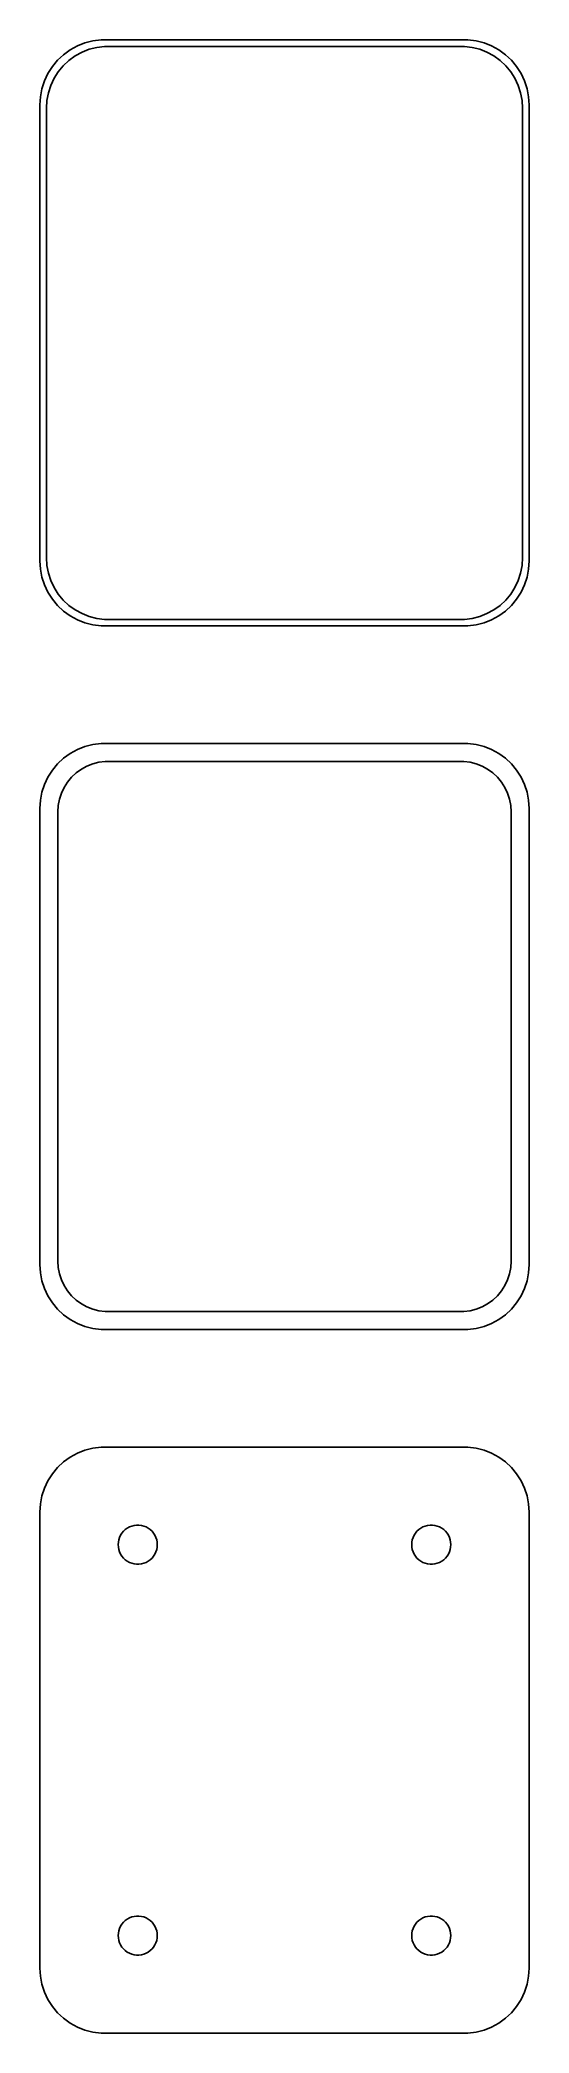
# Model space of a CAD drawing. Header units: metres. Extents: x -19 to 19, y 86 to 238.
import ezdxf

# ---------------------------------------------------------------- set-up
doc = ezdxf.new("R2010")
doc.units = ezdxf.units.M

msp = doc.modelspace()

# ---------------------------------------------------------------- linework, layer by layer
for p, q in [((-16.9371, 237.353), (-17.3948, 236.923)), ((-16.4291, 237.722), (-16.9371, 237.353)), ((-16.5278, 236.91), (-16.0452, 237.261)), ((-15.8789, 238.024), (-16.4291, 237.722)), ((-16.0452, 237.261), (-15.5224, 237.548)), ((-15.2951, 238.255), (-15.8789, 238.024)), ((-15.5224, 237.548), (-14.9678, 237.768)), ((-14.6869, 238.411), (-15.2951, 238.255)), ((-14.9678, 237.768), (-14.3901, 237.916)), ((-14.0639, 238.49), (-14.6869, 238.411)), ((-14.3901, 237.916), (-13.7982, 237.991)), ((14.0639, 238.49), (-14.0639, 238.49)), ((-13.7982, 237.991), (13.7982, 237.991)), ((13.7982, 237.991), (14.3901, 237.916)), ((14.6869, 238.411), (14.0639, 238.49)), ((14.3901, 237.916), (14.9678, 237.768)), ((15.2951, 238.255), (14.6869, 238.411)), ((14.9678, 237.768), (15.5224, 237.548)), ((15.8789, 238.024), (15.2951, 238.255)), ((15.5224, 237.548), (16.0452, 237.261)), ((16.4291, 237.722), (15.8789, 238.024)), ((16.0452, 237.261), (16.5278, 236.91)), ((16.9371, 237.353), (16.4291, 237.722)), ((17.3948, 236.923), (16.9371, 237.353)), ((-18.1315, 235.909), (-18.3989, 235.341)), ((-17.7951, 236.439), (-18.1315, 235.909)), ((-17.3948, 236.923), (-17.7951, 236.439)), ((-17.6624, 235.538), (-17.3428, 236.042)), ((-17.3428, 236.042), (-16.9626, 236.502)), ((-16.9626, 236.502), (-16.5278, 236.91)), ((16.5278, 236.91), (16.9626, 236.502)), ((16.9626, 236.502), (17.3428, 236.042)), ((17.3428, 236.042), (17.6624, 235.538)), ((17.7951, 236.439), (17.3948, 236.923)), ((18.1315, 235.909), (17.7951, 236.439)), ((18.3989, 235.341), (18.1315, 235.909)), ((-18.7106, 234.127), (-18.75, 233.5)), ((-18.5929, 234.743), (-18.7106, 234.127)), ((-18.3989, 235.341), (-18.5929, 234.743)), ((-18.2125, 233.845), (-18.1008, 234.431)), ((-18.1008, 234.431), (-17.9164, 234.999)), ((-17.9164, 234.999), (-17.6624, 235.538)), ((17.6624, 235.538), (17.9164, 234.999)), ((17.9164, 234.999), (18.1008, 234.431)), ((18.1008, 234.431), (18.2125, 233.845)), ((18.5929, 234.743), (18.3989, 235.341)), ((18.7106, 234.127), (18.5929, 234.743)), ((18.75, 233.5), (18.7106, 234.127)), ((-18.75, 233.5), (-18.75, 198.5)), ((-18.25, 233.25), (-18.2125, 233.845)), ((-18.25, 198.75), (-18.25, 233.25)), ((18.2125, 233.845), (18.25, 233.25)), ((18.25, 233.25), (18.25, 198.75)), ((18.75, 198.5), (18.75, 233.5)), ((-18.75, 198.5), (-18.7106, 197.873)), ((-18.7106, 197.873), (-18.5929, 197.257)), ((-18.2125, 198.155), (-18.25, 198.75)), ((-18.1008, 197.569), (-18.2125, 198.155)), ((-17.9164, 197.001), (-18.1008, 197.569)), ((18.1008, 197.569), (17.9164, 197.001)), ((18.2125, 198.155), (18.1008, 197.569)), ((18.25, 198.75), (18.2125, 198.155)), ((18.5929, 197.257), (18.7106, 197.873)), ((18.7106, 197.873), (18.75, 198.5)), ((-18.5929, 197.257), (-18.3989, 196.659)), ((-18.3989, 196.659), (-18.1315, 196.091)), ((-18.1315, 196.091), (-17.7951, 195.561)), ((-17.6624, 196.462), (-17.9164, 197.001)), ((-17.3428, 195.958), (-17.6624, 196.462)), ((-16.9626, 195.498), (-17.3428, 195.958)), ((17.3428, 195.958), (16.9626, 195.498)), ((17.6624, 196.462), (17.3428, 195.958)), ((17.9164, 197.001), (17.6624, 196.462)), ((17.7951, 195.561), (18.1315, 196.091)), ((18.1315, 196.091), (18.3989, 196.659)), ((18.3989, 196.659), (18.5929, 197.257)), ((-17.7951, 195.561), (-17.3948, 195.077)), ((-17.3948, 195.077), (-16.9371, 194.647)), ((-16.5278, 195.09), (-16.9626, 195.498)), ((-16.9371, 194.647), (-16.4291, 194.278)), ((-16.0452, 194.739), (-16.5278, 195.09)), ((-15.5224, 194.452), (-16.0452, 194.739)), ((-14.9678, 194.232), (-15.5224, 194.452)), ((15.5224, 194.452), (14.9678, 194.232)), ((16.0452, 194.739), (15.5224, 194.452)), ((16.5278, 195.09), (16.0452, 194.739)), ((16.4291, 194.278), (16.9371, 194.647)), ((16.9626, 195.498), (16.5278, 195.09)), ((16.9371, 194.647), (17.3948, 195.077)), ((17.3948, 195.077), (17.7951, 195.561)), ((-16.4291, 194.278), (-15.8789, 193.976)), ((-15.8789, 193.976), (-15.2951, 193.745)), ((-15.2951, 193.745), (-14.6869, 193.589)), ((-14.3901, 194.084), (-14.9678, 194.232)), ((-14.6869, 193.589), (-14.0639, 193.51)), ((-13.7982, 194.009), (-14.3901, 194.084)), ((-14.0639, 193.51), (14.0639, 193.51)), ((13.7982, 194.009), (-13.7982, 194.009)), ((14.3901, 194.084), (13.7982, 194.009)), ((14.0639, 193.51), (14.6869, 193.589)), ((14.9678, 194.232), (14.3901, 194.084)), ((14.6869, 193.589), (15.2951, 193.745)), ((15.2951, 193.745), (15.8789, 193.976)), ((15.8789, 193.976), (16.4291, 194.278)), ((-16.4291, 183.722), (-16.9371, 183.353)), ((-15.8789, 184.024), (-16.4291, 183.722)), ((-15.2951, 184.255), (-15.8789, 184.024)), ((-14.6869, 184.411), (-15.2951, 184.255)), ((-14.0639, 184.49), (-14.6869, 184.411)), ((14.0639, 184.49), (-14.0639, 184.49)), ((14.6869, 184.411), (14.0639, 184.49)), ((15.2951, 184.255), (14.6869, 184.411)), ((15.8789, 184.024), (15.2951, 184.255)), ((16.4291, 183.722), (15.8789, 184.024)), ((16.9371, 183.353), (16.4291, 183.722)), ((-17.7951, 182.439), (-18.1315, 181.909)), ((-17.3948, 182.923), (-17.7951, 182.439)), ((-16.9371, 183.353), (-17.3948, 182.923)), ((-16.3207, 181.899), (-15.9665, 182.231)), ((-15.9665, 182.231), (-15.5734, 182.517)), ((-15.5734, 182.517), (-15.1475, 182.751)), ((-15.1475, 182.751), (-14.6957, 182.93)), ((-14.6957, 182.93), (-14.2251, 183.051)), ((-14.2251, 183.051), (-13.743, 183.112)), ((-13.743, 183.112), (13.743, 183.112)), ((13.743, 183.112), (14.2251, 183.051)), ((14.2251, 183.051), (14.6957, 182.93)), ((14.6957, 182.93), (15.1475, 182.751)), ((15.1475, 182.751), (15.5734, 182.517)), ((15.5734, 182.517), (15.9665, 182.231)), ((15.9665, 182.231), (16.3207, 181.899)), ((17.3948, 182.923), (16.9371, 183.353)), ((17.7951, 182.439), (17.3948, 182.923)), ((18.1315, 181.909), (17.7951, 182.439)), ((-18.5929, 180.743), (-18.7106, 180.127)), ((-18.3989, 181.341), (-18.5929, 180.743)), ((-18.1315, 181.909), (-18.3989, 181.341)), ((-17.2479, 180.212), (-17.0977, 180.674)), ((-17.0977, 180.674), (-16.8908, 181.114)), ((-16.8908, 181.114), (-16.6305, 181.524)), ((-16.6305, 181.524), (-16.3207, 181.899)), ((16.3207, 181.899), (16.6305, 181.524)), ((16.6305, 181.524), (16.8908, 181.114)), ((16.8908, 181.114), (17.0977, 180.674)), ((17.0977, 180.674), (17.2479, 180.212)), ((18.3989, 181.341), (18.1315, 181.909)), ((18.5929, 180.743), (18.3989, 181.341)), ((18.7106, 180.127), (18.5929, 180.743)), ((-18.7106, 180.127), (-18.75, 179.5)), ((-18.75, 179.5), (-18.75, 144.5)), ((-17.3695, 179.25), (-17.339, 179.735)), ((-17.3695, 144.75), (-17.3695, 179.25)), ((-17.339, 179.735), (-17.2479, 180.212)), ((17.2479, 180.212), (17.339, 179.735)), ((17.339, 179.735), (17.3695, 179.25)), ((17.3695, 179.25), (17.3695, 144.75)), ((18.75, 179.5), (18.7106, 180.127)), ((18.75, 144.5), (18.75, 179.5)), ((-18.75, 144.5), (-18.7106, 143.873)), ((-18.7106, 143.873), (-18.5929, 143.257)), ((-17.339, 144.265), (-17.3695, 144.75)), ((-17.2479, 143.788), (-17.339, 144.265)), ((17.339, 144.265), (17.2479, 143.788)), ((17.3695, 144.75), (17.339, 144.265)), ((18.5929, 143.257), (18.7106, 143.873)), ((18.7106, 143.873), (18.75, 144.5)), ((-18.5929, 143.257), (-18.3989, 142.659)), ((-18.3989, 142.659), (-18.1315, 142.091)), ((-17.0977, 143.326), (-17.2479, 143.788)), ((-16.8908, 142.886), (-17.0977, 143.326)), ((-16.6305, 142.476), (-16.8908, 142.886)), ((-16.3207, 142.101), (-16.6305, 142.476)), ((16.6305, 142.476), (16.3207, 142.101)), ((16.8908, 142.886), (16.6305, 142.476)), ((17.0977, 143.326), (16.8908, 142.886)), ((17.2479, 143.788), (17.0977, 143.326)), ((18.1315, 142.091), (18.3989, 142.659)), ((18.3989, 142.659), (18.5929, 143.257)), ((-18.1315, 142.091), (-17.7951, 141.561)), ((-17.7951, 141.561), (-17.3948, 141.077)), ((-17.3948, 141.077), (-16.9371, 140.647)), ((-15.9665, 141.769), (-16.3207, 142.101)), ((-15.5734, 141.483), (-15.9665, 141.769)), ((-15.1475, 141.249), (-15.5734, 141.483)), ((-14.6957, 141.07), (-15.1475, 141.249)), ((-14.2251, 140.949), (-14.6957, 141.07)), ((-13.743, 140.888), (-14.2251, 140.949)), ((13.743, 140.888), (-13.743, 140.888)), ((14.2251, 140.949), (13.743, 140.888)), ((14.6957, 141.07), (14.2251, 140.949)), ((15.1475, 141.249), (14.6957, 141.07)), ((15.5734, 141.483), (15.1475, 141.249)), ((15.9665, 141.769), (15.5734, 141.483)), ((16.3207, 142.101), (15.9665, 141.769)), ((16.9371, 140.647), (17.3948, 141.077)), ((17.3948, 141.077), (17.7951, 141.561)), ((17.7951, 141.561), (18.1315, 142.091)), ((-16.9371, 140.647), (-16.4291, 140.278)), ((-16.4291, 140.278), (-15.8789, 139.976)), ((-15.8789, 139.976), (-15.2951, 139.745)), ((-15.2951, 139.745), (-14.6869, 139.589)), ((-14.6869, 139.589), (-14.0639, 139.51)), ((-14.0639, 139.51), (14.0639, 139.51)), ((14.0639, 139.51), (14.6869, 139.589)), ((14.6869, 139.589), (15.2951, 139.745)), ((15.2951, 139.745), (15.8789, 139.976)), ((15.8789, 139.976), (16.4291, 140.278)), ((16.4291, 140.278), (16.9371, 140.647)), ((-15.2951, 130.255), (-15.8789, 130.024)), ((-14.6869, 130.411), (-15.2951, 130.255)), ((-14.0639, 130.49), (-14.6869, 130.411)), ((14.0639, 130.49), (-14.0639, 130.49)), ((14.6869, 130.411), (14.0639, 130.49)), ((15.2951, 130.255), (14.6869, 130.411)), ((15.8789, 130.024), (15.2951, 130.255)), ((-17.3948, 128.923), (-17.7951, 128.439)), ((-16.9371, 129.353), (-17.3948, 128.923)), ((-16.4291, 129.722), (-16.9371, 129.353)), ((-15.8789, 130.024), (-16.4291, 129.722)), ((16.4291, 129.722), (15.8789, 130.024)), ((16.9371, 129.353), (16.4291, 129.722)), ((17.3948, 128.923), (16.9371, 129.353)), ((17.7951, 128.439), (17.3948, 128.923)), ((-18.3989, 127.341), (-18.5929, 126.743)), ((-18.1315, 127.909), (-18.3989, 127.341)), ((-17.7951, 128.439), (-18.1315, 127.909)), ((18.1315, 127.909), (17.7951, 128.439)), ((18.3989, 127.341), (18.1315, 127.909)), ((18.5929, 126.743), (18.3989, 127.341)), ((-18.7106, 126.127), (-18.75, 125.5)), ((-18.75, 125.5), (-18.75, 90.5)), ((-18.5929, 126.743), (-18.7106, 126.127)), ((18.7106, 126.127), (18.5929, 126.743)), ((18.75, 125.5), (18.7106, 126.127)), ((18.75, 90.5), (18.75, 125.5)), ((-12.4635, 123.882), (-12.3434, 124.027)), ((-12.3434, 124.027), (-12.2061, 124.156)), ((-12.2061, 124.156), (-12.0537, 124.266)), ((-12.0537, 124.266), (-11.8887, 124.357)), ((-11.8887, 124.357), (-11.7135, 124.427)), ((-11.7135, 124.427), (-11.5311, 124.473)), ((-11.5311, 124.473), (-11.3442, 124.497)), ((-11.3442, 124.497), (-11.1558, 124.497)), ((-11.1558, 124.497), (-10.9689, 124.473)), ((-10.9689, 124.473), (-10.7865, 124.427)), ((-10.7865, 124.427), (-10.6113, 124.357)), ((-10.6113, 124.357), (-10.4463, 124.266)), ((-10.4463, 124.266), (-10.2939, 124.156)), ((-10.2939, 124.156), (-10.1565, 124.027)), ((-10.1565, 124.027), (-10.0365, 123.882)), ((10.0365, 123.882), (10.1565, 124.027)), ((10.1565, 124.027), (10.2939, 124.156)), ((10.2939, 124.156), (10.4463, 124.266)), ((10.4463, 124.266), (10.6113, 124.357)), ((10.6113, 124.357), (10.7865, 124.427)), ((10.7865, 124.427), (10.9689, 124.473)), ((10.9689, 124.473), (11.1558, 124.497)), ((11.1558, 124.497), (11.3442, 124.497)), ((11.3442, 124.497), (11.5311, 124.473)), ((11.5311, 124.473), (11.7135, 124.427)), ((11.7135, 124.427), (11.8887, 124.357)), ((11.8887, 124.357), (12.0537, 124.266)), ((12.0537, 124.266), (12.2061, 124.156)), ((12.2061, 124.156), (12.3434, 124.027)), ((12.3434, 124.027), (12.4635, 123.882)), ((-12.75, 123), (-12.7382, 123.188)), ((-12.7382, 122.812), (-12.75, 123)), ((-12.7382, 123.188), (-12.7029, 123.373)), ((-12.7029, 122.627), (-12.7382, 122.812)), ((-12.7029, 123.373), (-12.6447, 123.552)), ((-12.6447, 122.448), (-12.7029, 122.627)), ((-12.6447, 123.552), (-12.5645, 123.723)), ((-12.5645, 122.277), (-12.6447, 122.448)), ((-12.5645, 123.723), (-12.4635, 123.882)), ((-10.0365, 123.882), (-9.93553, 123.723)), ((-9.93553, 123.723), (-9.85533, 123.552)), ((-9.85533, 122.448), (-9.93553, 122.277)), ((-9.85533, 123.552), (-9.79712, 123.373)), ((-9.79712, 122.627), (-9.85533, 122.448)), ((-9.79712, 123.373), (-9.76183, 123.188)), ((-9.76183, 122.812), (-9.79712, 122.627)), ((-9.76183, 123.188), (-9.75, 123)), ((-9.75, 123), (-9.76183, 122.812)), ((9.75, 123), (9.76183, 123.188)), ((9.76183, 122.812), (9.75, 123)), ((9.76183, 123.188), (9.79712, 123.373)), ((9.79712, 122.627), (9.76183, 122.812)), ((9.79712, 123.373), (9.85533, 123.552)), ((9.85533, 122.448), (9.79712, 122.627)), ((9.85533, 123.552), (9.93553, 123.723)), ((9.93553, 122.277), (9.85533, 122.448)), ((9.93553, 123.723), (10.0365, 123.882)), ((12.4635, 123.882), (12.5645, 123.723)), ((12.5645, 123.723), (12.6447, 123.552)), ((12.6447, 122.448), (12.5645, 122.277)), ((12.6447, 123.552), (12.7029, 123.373)), ((12.7029, 122.627), (12.6447, 122.448)), ((12.7029, 123.373), (12.7382, 123.188)), ((12.7382, 122.812), (12.7029, 122.627)), ((12.7382, 123.188), (12.75, 123)), ((12.75, 123), (12.7382, 122.812)), ((-12.4635, 122.118), (-12.5645, 122.277)), ((-12.3434, 121.973), (-12.4635, 122.118)), ((-12.2061, 121.844), (-12.3434, 121.973)), ((-12.0537, 121.734), (-12.2061, 121.844)), ((-11.8887, 121.643), (-12.0537, 121.734)), ((-11.7135, 121.573), (-11.8887, 121.643)), ((-11.5311, 121.527), (-11.7135, 121.573)), ((-11.3442, 121.503), (-11.5311, 121.527)), ((-11.1558, 121.503), (-11.3442, 121.503)), ((-10.9689, 121.527), (-11.1558, 121.503)), ((-10.7865, 121.573), (-10.9689, 121.527)), ((-10.6113, 121.643), (-10.7865, 121.573)), ((-10.4463, 121.734), (-10.6113, 121.643)), ((-10.2939, 121.844), (-10.4463, 121.734)), ((-10.1565, 121.973), (-10.2939, 121.844)), ((-10.0365, 122.118), (-10.1565, 121.973)), ((-9.93553, 122.277), (-10.0365, 122.118)), ((10.0365, 122.118), (9.93553, 122.277)), ((10.1565, 121.973), (10.0365, 122.118)), ((10.2939, 121.844), (10.1565, 121.973)), ((10.4463, 121.734), (10.2939, 121.844)), ((10.6113, 121.643), (10.4463, 121.734)), ((10.7865, 121.573), (10.6113, 121.643)), ((10.9689, 121.527), (10.7865, 121.573)), ((11.1558, 121.503), (10.9689, 121.527)), ((11.3442, 121.503), (11.1558, 121.503)), ((11.5311, 121.527), (11.3442, 121.503)), ((11.7135, 121.573), (11.5311, 121.527)), ((11.8887, 121.643), (11.7135, 121.573)), ((12.0537, 121.734), (11.8887, 121.643)), ((12.2061, 121.844), (12.0537, 121.734)), ((12.3434, 121.973), (12.2061, 121.844)), ((12.4635, 122.118), (12.3434, 121.973)), ((12.5645, 122.277), (12.4635, 122.118)), ((-12.7382, 93.188), (-12.7029, 93.373)), ((-12.7029, 93.373), (-12.6447, 93.5522)), ((-12.6447, 93.5522), (-12.5645, 93.7226)), ((-12.5645, 93.7226), (-12.4635, 93.8817)), ((-12.4635, 93.8817), (-12.3434, 94.0268)), ((-12.3434, 94.0268), (-12.2061, 94.1558)), ((-12.2061, 94.1558), (-12.0537, 94.2665)), ((-12.0537, 94.2665), (-11.8887, 94.3573)), ((-11.8887, 94.3573), (-11.7135, 94.4266)), ((-11.7135, 94.4266), (-11.5311, 94.4734)), ((-11.5311, 94.4734), (-11.3442, 94.4971)), ((-11.3442, 94.4971), (-11.1558, 94.4971)), ((-11.1558, 94.4971), (-10.9689, 94.4734)), ((-10.9689, 94.4734), (-10.7865, 94.4266)), ((-10.7865, 94.4266), (-10.6113, 94.3573)), ((-10.6113, 94.3573), (-10.4463, 94.2665)), ((-10.4463, 94.2665), (-10.2939, 94.1558)), ((-10.2939, 94.1558), (-10.1565, 94.0268)), ((-10.1565, 94.0268), (-10.0365, 93.8817)), ((-10.0365, 93.8817), (-9.93553, 93.7226)), ((-9.93553, 93.7226), (-9.85533, 93.5522)), ((-9.85533, 93.5522), (-9.79712, 93.373)), ((-9.79712, 93.373), (-9.76183, 93.188)), ((9.76183, 93.188), (9.79712, 93.373)), ((9.79712, 93.373), (9.85533, 93.5522)), ((9.85533, 93.5522), (9.93553, 93.7226)), ((9.93553, 93.7226), (10.0365, 93.8817)), ((10.0365, 93.8817), (10.1565, 94.0268)), ((10.1565, 94.0268), (10.2939, 94.1558)), ((10.2939, 94.1558), (10.4463, 94.2665)), ((10.4463, 94.2665), (10.6113, 94.3573)), ((10.6113, 94.3573), (10.7865, 94.4266)), ((10.7865, 94.4266), (10.9689, 94.4734)), ((10.9689, 94.4734), (11.1558, 94.4971)), ((11.1558, 94.4971), (11.3442, 94.4971)), ((11.3442, 94.4971), (11.5311, 94.4734)), ((11.5311, 94.4734), (11.7135, 94.4266)), ((11.7135, 94.4266), (11.8887, 94.3573)), ((11.8887, 94.3573), (12.0537, 94.2665)), ((12.0537, 94.2665), (12.2061, 94.1558)), ((12.2061, 94.1558), (12.3434, 94.0268)), ((12.3434, 94.0268), (12.4635, 93.8817)), ((12.4635, 93.8817), (12.5645, 93.7226)), ((12.5645, 93.7226), (12.6447, 93.5522)), ((12.6447, 93.5522), (12.7029, 93.373)), ((12.7029, 93.373), (12.7382, 93.188)), ((-12.75, 93), (-12.7382, 93.188)), ((-12.7382, 92.812), (-12.75, 93)), ((-12.7029, 92.627), (-12.7382, 92.812)), ((-12.6447, 92.4478), (-12.7029, 92.627)), ((-12.5645, 92.2774), (-12.6447, 92.4478)), ((-12.4635, 92.1183), (-12.5645, 92.2774)), ((-12.3434, 91.9732), (-12.4635, 92.1183)), ((-12.2061, 91.8442), (-12.3434, 91.9732)), ((-12.0537, 91.7335), (-12.2061, 91.8442)), ((-10.2939, 91.8442), (-10.4463, 91.7335)), ((-10.1565, 91.9732), (-10.2939, 91.8442)), ((-10.0365, 92.1183), (-10.1565, 91.9732)), ((-9.93553, 92.2774), (-10.0365, 92.1183)), ((-9.85533, 92.4478), (-9.93553, 92.2774)), ((-9.79712, 92.627), (-9.85533, 92.4478)), ((-9.76183, 92.812), (-9.79712, 92.627)), ((-9.76183, 93.188), (-9.75, 93)), ((-9.75, 93), (-9.76183, 92.812)), ((9.75, 93), (9.76183, 93.188)), ((9.76183, 92.812), (9.75, 93)), ((9.79712, 92.627), (9.76183, 92.812)), ((9.85533, 92.4478), (9.79712, 92.627)), ((9.93553, 92.2774), (9.85533, 92.4478)), ((10.0365, 92.1183), (9.93553, 92.2774)), ((10.1565, 91.9732), (10.0365, 92.1183)), ((10.2939, 91.8442), (10.1565, 91.9732)), ((10.4463, 91.7335), (10.2939, 91.8442)), ((12.2061, 91.8442), (12.0537, 91.7335)), ((12.3434, 91.9732), (12.2061, 91.8442)), ((12.4635, 92.1183), (12.3434, 91.9732)), ((12.5645, 92.2774), (12.4635, 92.1183)), ((12.6447, 92.4478), (12.5645, 92.2774)), ((12.7029, 92.627), (12.6447, 92.4478)), ((12.7382, 92.812), (12.7029, 92.627)), ((12.7382, 93.188), (12.75, 93)), ((12.75, 93), (12.7382, 92.812)), ((-18.75, 90.5), (-18.7106, 89.8733)), ((-11.8887, 91.6428), (-12.0537, 91.7335)), ((-11.7135, 91.5734), (-11.8887, 91.6428)), ((-11.5311, 91.5266), (-11.7135, 91.5734)), ((-11.3442, 91.503), (-11.5311, 91.5266)), ((-11.1558, 91.503), (-11.3442, 91.503)), ((-10.9689, 91.5266), (-11.1558, 91.503)), ((-10.7865, 91.5734), (-10.9689, 91.5266)), ((-10.6113, 91.6428), (-10.7865, 91.5734)), ((-10.4463, 91.7335), (-10.6113, 91.6428)), ((10.6113, 91.6428), (10.4463, 91.7335)), ((10.7865, 91.5734), (10.6113, 91.6428)), ((10.9689, 91.5266), (10.7865, 91.5734)), ((11.1558, 91.503), (10.9689, 91.5266)), ((11.3442, 91.503), (11.1558, 91.503)), ((11.5311, 91.5266), (11.3442, 91.503)), ((11.7135, 91.5734), (11.5311, 91.5266)), ((11.8887, 91.6428), (11.7135, 91.5734)), ((12.0537, 91.7335), (11.8887, 91.6428)), ((18.7106, 89.8733), (18.75, 90.5)), ((-18.7106, 89.8733), (-18.5929, 89.2566)), ((-18.5929, 89.2566), (-18.3989, 88.6594)), ((18.3989, 88.6594), (18.5929, 89.2566)), ((18.5929, 89.2566), (18.7106, 89.8733)), ((-18.3989, 88.6594), (-18.1315, 88.0912)), ((-18.1315, 88.0912), (-17.7951, 87.5611)), ((-17.7951, 87.5611), (-17.3948, 87.0773)), ((17.3948, 87.0773), (17.7951, 87.5611)), ((17.7951, 87.5611), (18.1315, 88.0912)), ((18.1315, 88.0912), (18.3989, 88.6594)), ((-17.3948, 87.0773), (-16.9371, 86.6474)), ((-16.9371, 86.6474), (-16.4291, 86.2784)), ((-16.4291, 86.2784), (-15.8789, 85.9759)), ((-15.8789, 85.9759), (-15.2951, 85.7447)), ((-15.2951, 85.7447), (-14.6869, 85.5886)), ((14.6869, 85.5886), (15.2951, 85.7447)), ((15.2951, 85.7447), (15.8789, 85.9759)), ((15.8789, 85.9759), (16.4291, 86.2784)), ((16.4291, 86.2784), (16.9371, 86.6474)), ((16.9371, 86.6474), (17.3948, 87.0773)), ((-14.6869, 85.5886), (-14.0639, 85.5099)), ((-14.0639, 85.5099), (14.0639, 85.5099)), ((14.0639, 85.5099), (14.6869, 85.5886))]:
    msp.add_line(p, q)

doc.saveas('drawing.dxf')
